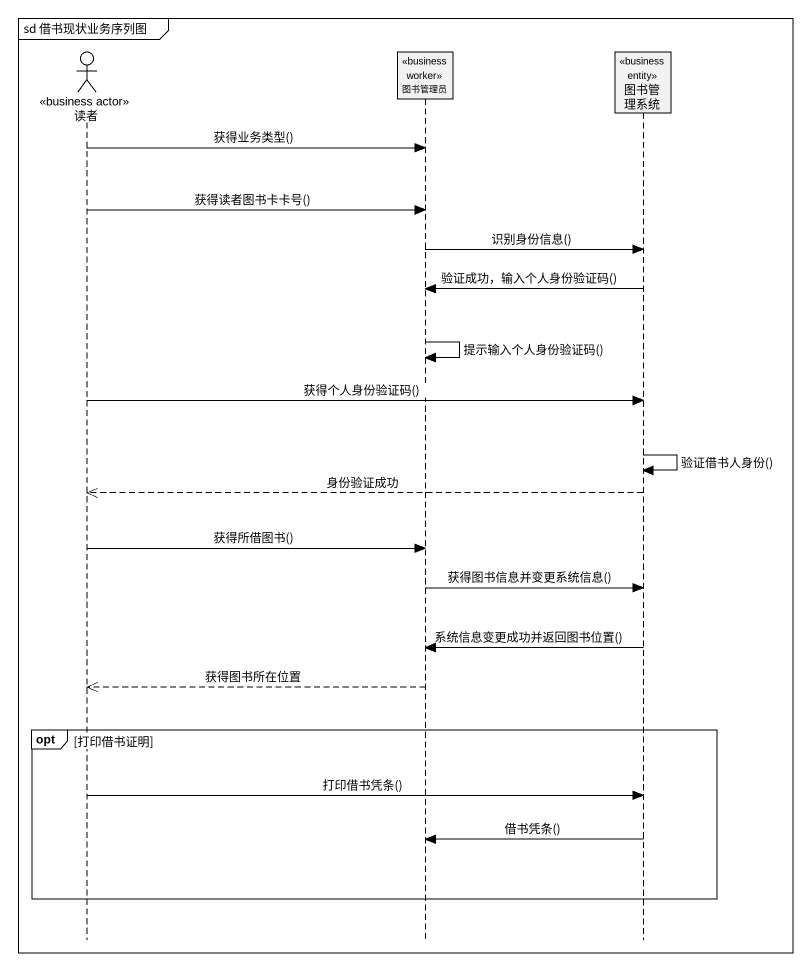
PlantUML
@startuml
mainframe sd 借书现状业务序列图
hide footbox
actor 读者 <<business actor>>
participant 图书管理员 <<business worker>>
participant 图书管理系统 <<business entity>>

读者 -> 图书管理员 : 获得业务类型()
读者 -> 图书管理员 : 获得读者图书卡卡号()
图书管理员 -> 图书管理系统 : 识别身份信息()
图书管理系统 -> 图书管理员 : 验证成功，输入个人身份验证码()
图书管理员 -> 图书管理员 : 提示输入个人身份验证码()
读者 -> 图书管理系统 : 获得个人身份验证码()
图书管理系统 -> 图书管理系统 : 验证借书人身份()
图书管理系统 -->> 读者 : 身份验证成功
读者 -> 图书管理员 : 获得所借图书()
图书管理员 -> 图书管理系统 : 获得图书信息并变更系统信息()
图书管理系统 -> 图书管理员 : 系统信息变更成功并返回图书位置()
图书管理员 -->> 读者 : 获得图书所在位置
opt 打印借书证明
  读者 -> 图书管理系统 : 打印借书凭条()
  图书管理系统 -> 图书管理员 : 借书凭条()
end
@enduml
